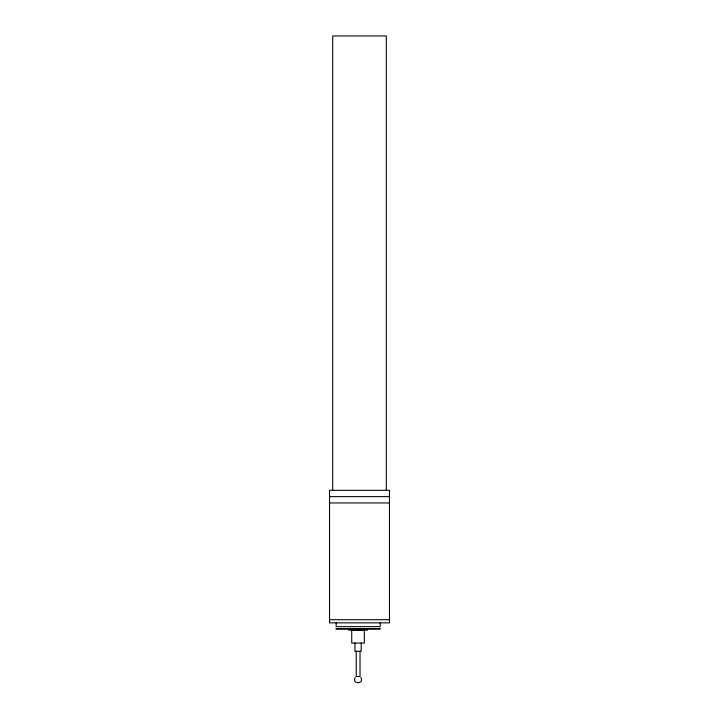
<?xml version="1.0" encoding="UTF-8"?>
<svg xmlns="http://www.w3.org/2000/svg" width="719" height="719" viewBox="0 0 719 719"><rect width="100%" height="100%" fill="white"/><g stroke="black" fill="none" stroke-linecap="round" stroke-linejoin="round"><path stroke-width="1.08" d="M355.231 677.523C351.294 684.353 364.812 684.353 360.866 677.523M329.527 496.64L389.473 496.64M329.527 502.949L389.473 502.949M329.527 619.706L389.473 619.706M336.052 628.541L380.108 628.541M336.052 629.17L380.108 629.17M348.697 630.114L367.58 630.114M386.319 490.331L386.319 35.95L332.681 35.95L332.681 490.331M380.207 622.861L380.207 626.644L336.159 626.644L336.159 622.861M361.217 643.056L361.217 651.261L354.925 651.261L354.925 643.056M360.021 651.261L360.021 676.498L356.238 676.498L356.238 651.261M389.473 490.331L329.527 490.331L329.527 622.861L389.473 622.861L389.473 490.331M364.344 630.428L351.726 630.428L351.726 643.056L364.344 643.056L364.344 630.428"/></g></svg>
